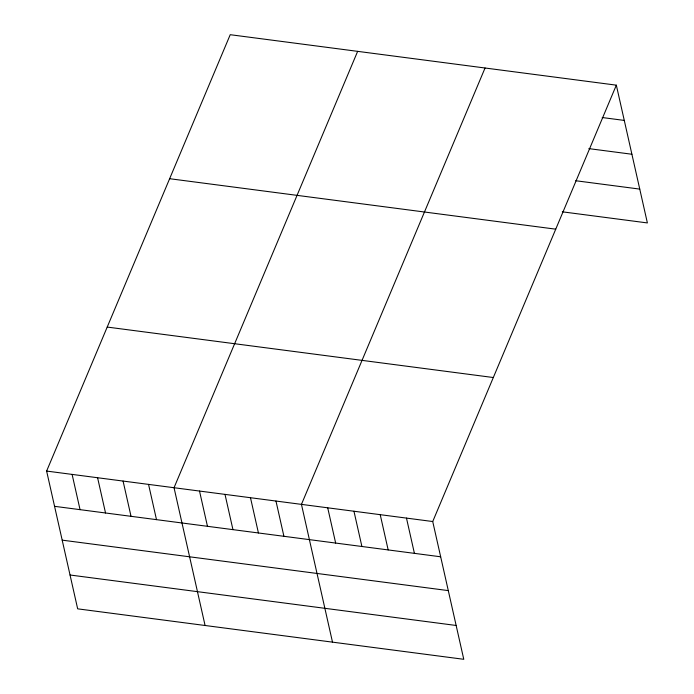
<?xml version="1.0" encoding="UTF-8"?>
<svg xmlns="http://www.w3.org/2000/svg" width="694" height="694" viewBox="0 0 694 694"><rect width="100%" height="100%" fill="white"/><g stroke="black" fill="none" stroke-linecap="round" stroke-linejoin="round"><path stroke-width="1.04" d="M616.333 85.162L432.726 521.532L463.774 659.3L77.667 608.838L46.619 471.07L230.226 34.7L616.333 85.162L647.381 222.93L562.314 211.817M357.644 51.356L174.038 487.717L205.086 625.494M485.054 68.003L301.448 504.373L332.495 642.141M602.219 117.529L624.27 120.418M588.842 148.62L631.896 154.242M575.69 180.726L639.755 189.098M169.64 178.705L555.738 229.167M107.214 327.065L493.313 377.527M46.619 471.07L432.726 521.532M54.566 506.325L440.673 556.788M62.191 540.149L448.298 590.611M70.051 575.005L456.149 625.468M406.476 518.097L414.413 553.352M380.217 514.67L388.163 549.917M353.957 511.235L361.904 546.49M327.707 507.808L335.653 543.055M275.969 501.042L283.915 536.297M250.482 497.711L258.428 532.966M225.003 494.38L232.95 529.635M199.516 491.048L207.463 526.304M148.551 484.395L156.497 519.641M123.072 481.063L131.019 516.31M97.585 477.732L105.531 512.979M72.107 474.401L80.053 509.656"/></g></svg>
